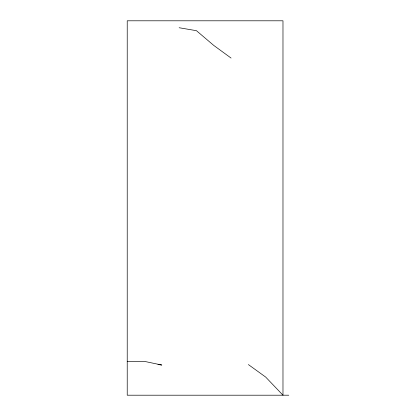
<?xml version="1.0" encoding="UTF-8"?>
<svg xmlns="http://www.w3.org/2000/svg" width="416" height="416" viewBox="0 0 416 416"><rect width="100%" height="100%" fill="white"/><g stroke="black" fill="none" stroke-linecap="round" stroke-linejoin="round"><path stroke-width="0.62" d="M127.223 361.405L144.529 361.405L161.834 365.035L157.986 364.536M288.777 395.2L127.223 395.2L127.223 20.8L282.979 20.8L282.979 395.2L265.673 377.068L248.368 364.567M179.14 27.737L196.446 30.69L213.751 45.417L231.062 58.058"/></g></svg>
